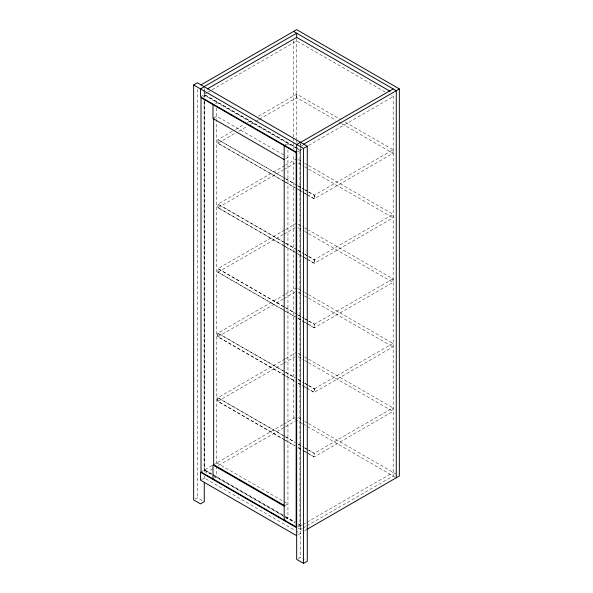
<?xml version="1.0" encoding="UTF-8"?>
<svg xmlns="http://www.w3.org/2000/svg" width="593" height="593" viewBox="0 0 593 593"><rect width="100%" height="100%" fill="white"/><g stroke="black" fill="none" stroke-linecap="round" stroke-linejoin="round"><path stroke-width="0.44" stroke-dasharray="2.96 2.22" d="M207.291 92.515L204.096 94.361L297.419 148.243M208.084 92.056L211.278 90.218M212.079 89.751L296.67 40.91L386.799 92.953M200.501 96.829L204.266 94.658L295.625 147.405M203.273 96.414L204.778 95.547L297.53 149.095M215.252 103.33L216.756 102.463L216.756 104.316M213.747 118.029L216.756 116.295L284.744 155.544M232.3 131.327L217.89 139.651L284.766 178.263M235.48 129.489L244.227 124.441M247.407 122.603L251.388 120.312M258.541 116.176L296.708 94.146L340.493 119.43M284.766 181.821L217.89 143.209L235.48 133.047M238.66 131.209L247.407 126.161M250.587 124.33L255.361 121.572M256.154 121.113L258.541 119.734M259.334 119.275L296.708 97.704L335.72 120.223M286.441 144.433L287.946 143.558L287.946 146.338M300.607 146.523L303.001 145.144M285.633 158.724L287.946 157.39L285.544 156.011M297.664 151.778L300.436 150.177L296.426 147.865M302.2 149.162L300.607 150.081L298.212 148.702M308.59 145.478L393.181 96.637L391.588 95.71M284.781 165.543L217.89 204.162L284.766 242.782M285.574 165.084L296.708 158.657M284.766 246.332L217.89 207.72L283.187 170.021M283.98 169.561L295.114 163.134M308.656 192.05L314.231 195.275L393.048 149.77L393.048 153.32L314.231 198.825L308.656 195.608M284.707 230.099L217.89 268.681L284.803 307.27L217.987 268.622L217.89 272.239L295.151 316.803M285.507 229.639L296.633 223.213M217.89 272.239L283.12 234.576M283.914 234.116L295.047 227.69M308.656 256.569L314.231 259.786L393.048 214.281L393.048 217.839L314.231 263.344L308.656 260.127M284.736 375.384L217.853 336.772L217.853 333.214L284.677 294.632M285.47 294.172L296.604 287.746M217.853 336.772L283.083 299.109M283.884 298.65L295.01 292.223M392.981 278.836L314.231 324.304L314.231 327.855L392.981 282.394L392.981 278.836L308.582 230.106M284.662 439.939L217.787 401.32L217.787 397.77L284.677 359.15M285.47 358.691L296.604 352.264M217.787 401.32L283.083 363.62M283.884 363.161L295.01 356.734M314.194 388.838L392.944 343.369L392.944 346.927L314.194 392.388L308.619 389.171M200.501 472.258L212.19 465.512M212.983 465.053L283.217 424.506M283.899 424.106L295.129 417.628M205.689 472.821L213.673 468.211M218.461 465.446L284.699 427.205M285.5 426.745L295.077 421.215M201.257 479.73L204.266 477.988L295.625 530.735M214.496 478.01L216.756 476.705L216.756 120.06M195.164 499.054L197.425 497.749L204.266 501.7M308.553 453.727L314.127 456.944L392.944 411.438L392.944 407.88L314.127 453.386L308.553 450.169M284.862 505.755L287.946 503.976L283.943 501.663M285.685 519.112L287.946 517.808L287.946 150.014M297.664 526.028L299.925 524.723L299.925 150.474L298.323 149.555M298.175 526.91L300.436 525.613L298.034 524.219M302.2 524.983L300.607 525.909L298.212 524.523M303.001 524.523L306.196 522.678M306.989 522.218L393.181 472.458M302.2 528.541L300.607 529.46L300.607 146.078M303.001 528.081L306.196 526.236M306.989 525.776L393.181 476.016L393.181 93.968M304.483 530.779L306.084 529.86M298.175 534.819L300.436 533.515L296.426 531.202M298.175 558.532L300.436 557.227L304.239 559.421M345.274 122.188L393.048 149.77M338.907 122.062L341.294 123.44M342.087 123.9L393.048 153.32M298.301 159.576L303.868 162.793M304.669 163.253L307.849 165.091M308.649 165.551L393.048 214.281M298.301 163.134L303.868 166.351M304.669 166.811L307.849 168.649M308.649 169.109L393.048 217.839M284.87 178.204L217.987 139.592L217.89 143.209M285.67 178.663L296.811 185.098M297.612 185.557L303.979 189.234M304.78 189.693L307.96 191.532M308.76 191.991L314.334 195.216L314.334 198.766L307.167 194.63M285.567 178.723L295.121 184.238M298.301 186.076L303.875 189.293M304.676 189.753L307.856 191.591M217.987 143.15L283.276 180.843M284.077 181.302L295.225 187.736M296.018 188.196L302.386 191.873M303.186 192.332L306.366 194.17M285.567 182.281L295.121 187.796M298.301 189.634L303.875 192.851M304.676 193.311L307.856 195.149M298.227 224.132L303.801 227.349M304.602 227.808L307.782 229.647M298.227 227.69L303.801 230.907M304.602 231.366L307.782 233.205M308.582 233.664L392.981 282.394M284.87 242.722L217.987 204.103L217.89 207.72M285.67 243.182L296.811 249.616M297.612 250.076L303.979 253.752M304.78 254.212L307.96 256.05M308.76 256.51L314.334 259.727L314.334 263.285L307.167 259.148M285.567 243.241L295.121 248.756M298.301 250.594L303.875 253.811M304.676 254.271L307.856 256.109M217.987 207.661L283.276 245.354M284.077 245.813L295.225 252.255M296.018 252.714L302.386 256.391M303.186 256.851L306.366 258.689M285.567 246.792L295.121 252.314M298.301 254.152L303.875 257.369M304.676 257.829L307.856 259.667M298.197 288.665L303.772 291.882M304.565 292.342L307.752 294.18M308.545 294.639L392.944 343.369M298.197 292.223L303.772 295.44M304.565 295.9L307.752 297.738M308.545 298.197L392.944 346.927M285.67 307.693L296.811 314.127M297.612 314.586L303.979 318.263M304.78 318.723L307.96 320.561M308.76 321.021L314.334 324.245L314.26 327.84L298.301 318.663M285.567 307.752L295.151 313.252M298.301 315.105L303.912 318.308M304.676 318.782L307.893 320.605M308.656 321.08L314.26 324.282M217.987 272.18L284.87 310.791M285.67 311.251L296.811 317.685M297.612 318.144L303.979 321.821M304.78 322.281L307.96 324.119M308.76 324.579L314.334 327.796M298.197 353.183L303.772 356.4M304.565 356.86L307.752 358.698M308.545 359.158L392.944 407.88M298.197 356.741L303.772 359.958M304.565 360.418L307.752 362.256M308.545 362.716L392.944 411.438M284.84 371.767L217.957 333.155L217.89 336.75L295.188 381.299M285.633 372.226L295.188 377.741M298.375 379.579L303.95 382.796M304.743 383.256L307.93 385.102M308.723 385.561L314.297 388.778L314.297 392.329L298.301 383.182M217.853 333.214L284.766 371.804M285.529 372.285L295.121 377.785M298.272 379.639L303.875 382.841M304.639 383.315L307.856 385.139M308.619 385.62L314.231 388.815L314.194 392.388M285.529 375.843L295.084 381.358M298.272 383.197L303.846 386.414M304.639 386.873L307.826 388.711M298.264 417.657L303.89 420.904M304.646 421.341L307.9 423.217M308.634 423.647L397.74 475.089M302.415 423.61L293.594 418.517L293.594 153.669M303.053 423.98L396.265 477.795M284.766 436.322L217.89 397.71L217.89 401.261L283.18 438.961M285.567 436.782L295.121 442.296M298.301 444.135L303.875 447.352M304.676 447.811L307.856 449.65M308.656 450.109L314.231 453.326L314.127 456.944M217.787 397.77L284.662 436.381M285.463 436.841L295.017 442.356M298.205 444.194L303.772 447.411M304.572 447.871L307.752 449.709M283.973 439.42L295.121 445.854M298.301 447.693L302.282 449.991M303.082 450.45L306.27 452.289M307.063 452.748L314.231 456.884M285.463 440.399L295.017 445.914M298.205 447.752L303.772 450.969M304.572 451.429L307.752 453.267M216.756 462.874L283.143 501.204M211.968 473.94L204.778 469.789L204.778 101.106M212.768 474.4L284.744 515.954M285.544 516.421L295.129 521.951M298.323 523.797L299.925 524.723M204.266 470.086L284.41 516.355M285.211 516.822L294.825 522.374M204.096 470.182L213.665 475.712M214.466 476.172L284.655 516.696M285.455 517.155L295.025 522.685M298.212 528.081L303.69 531.239M314.231 195.275L314.231 198.825M314.231 259.786L314.231 263.344M300.607 142.379L300.607 145.152M300.436 144.129L300.436 146.908M300.436 147.835L300.436 557.227M296.708 94.146L296.708 97.704M296.67 38.908L296.67 138.925M296.67 139.703L296.67 142.624M293.594 40.687L293.594 136.998M293.594 137.924L293.594 141.631M293.594 142.557L293.594 149.036M216.756 107.993L216.756 119.134M204.778 95.547L204.778 97.4M204.266 88.609L204.266 91.381M204.266 92.308L204.266 96.941M204.266 100.647L204.266 472.065M204.266 475.764L204.266 480.397M204.096 90.358L204.096 96.844M204.096 100.543L204.096 471.961M197.425 89.284L197.425 497.749"/><path stroke-width="0.89" d="M204.266 482.25L204.266 501.7L200.501 503.872L193.659 499.921L193.659 84.977L197.425 82.805L307.278 146.226L307.278 561.178L303.52 563.35L296.67 559.399L296.67 144.447L300.436 142.276M201.012 84.873L296.67 29.65L399.341 88.928L399.341 476.016L306.877 529.401M204.096 86.652L296.67 33.208L296.67 37.833M204.266 86.756L200.501 88.928L200.501 96.829L296.67 152.357M207.291 88.965L296.67 37.359L389.994 91.233M285.685 144.862L284.18 145.737L284.18 519.979M300.607 142.379L393.181 88.928M303.69 144.151L399.341 88.928M193.659 84.977L303.52 148.406L307.278 146.226M293.594 31.429L396.265 90.707L396.265 477.795M284.18 159.569L212.991 118.467L212.991 104.635M284.062 505.288L213.68 464.653L213.68 118.074M284.18 506.148L212.991 465.045L212.991 478.877M296.67 527.785L200.501 472.258L200.501 480.167L296.67 535.687M303.52 148.406L303.52 563.35M296.159 152.653L201.012 97.719L201.012 471.961L296.159 526.895L296.159 152.653"/></g></svg>
